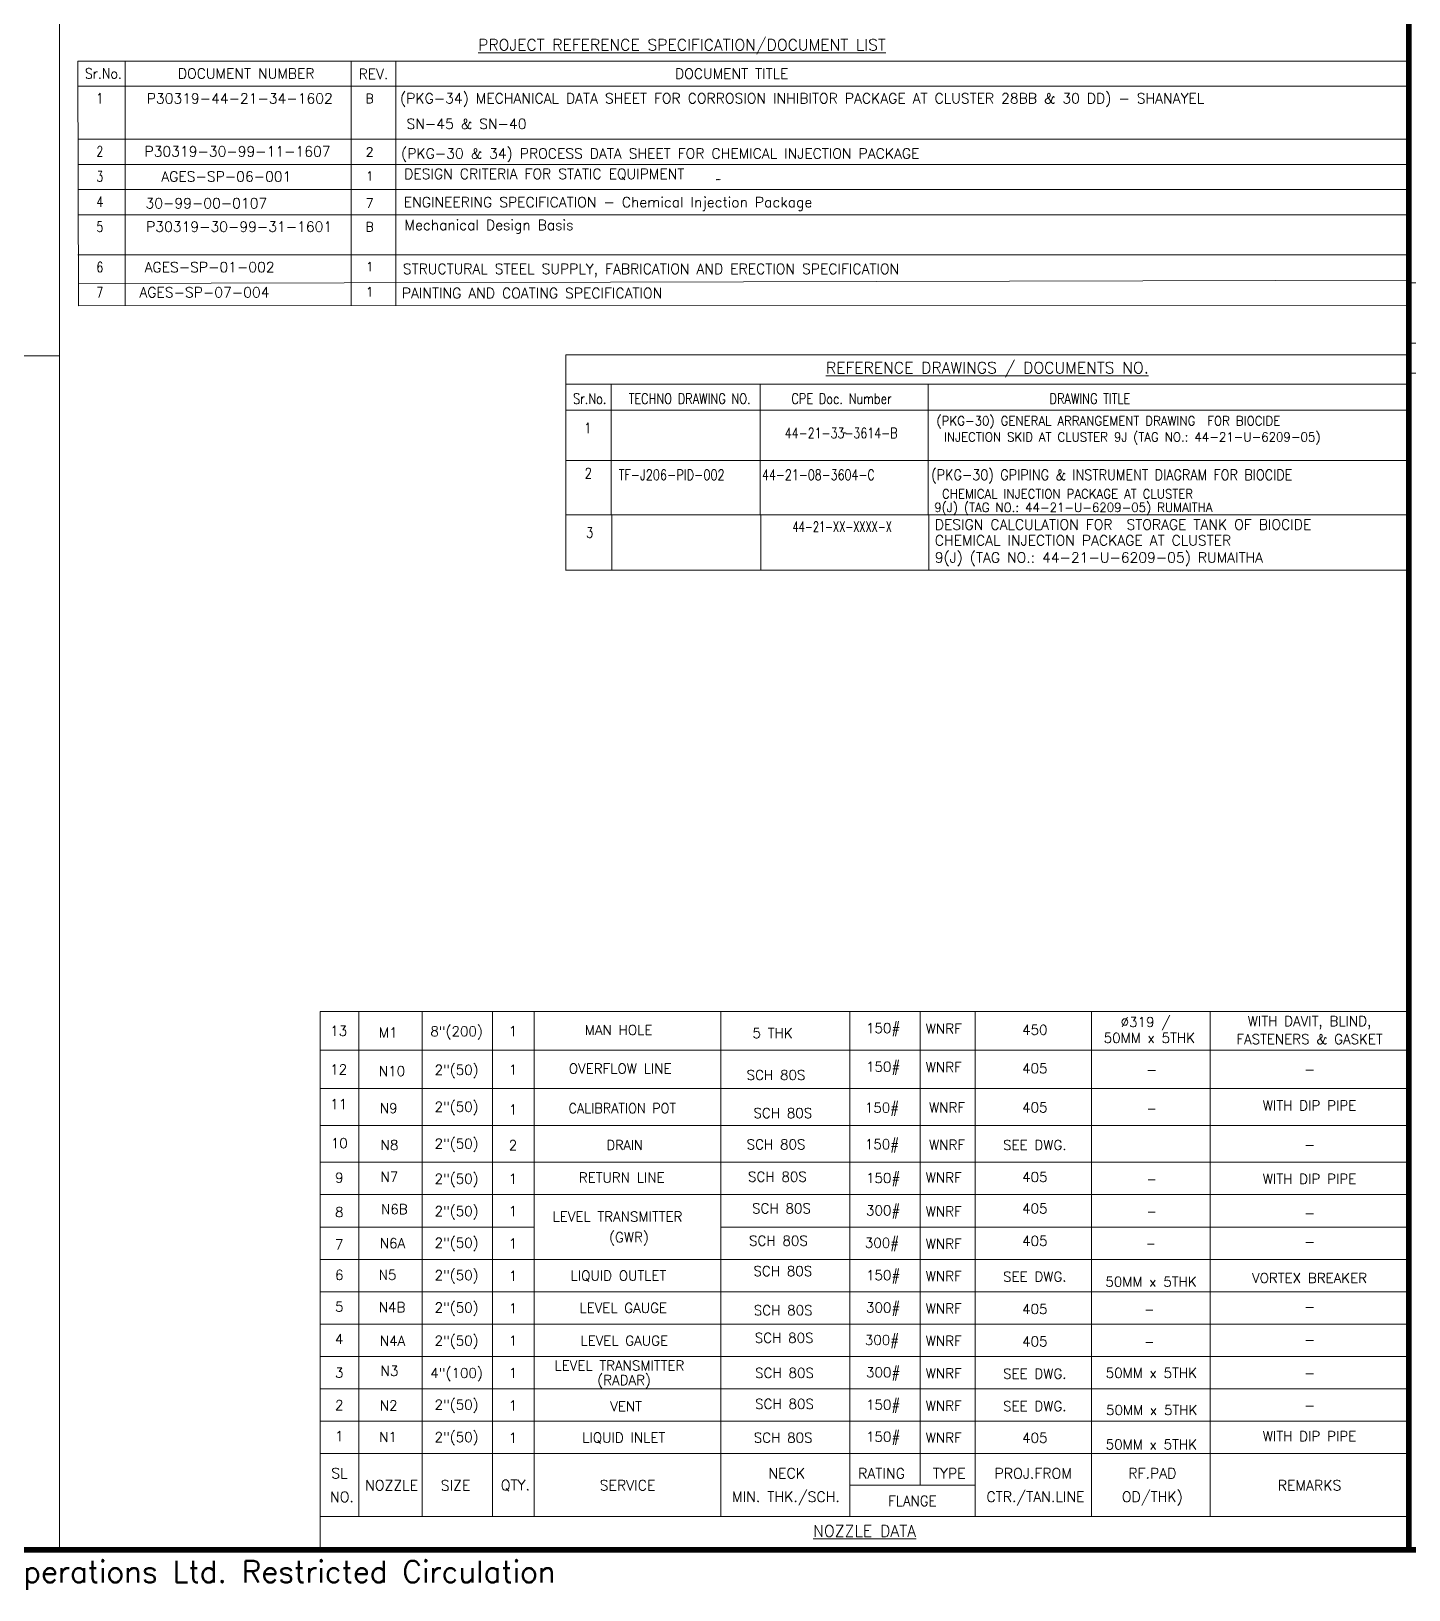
# Model space of a CAD drawing. Header units: inches. Extents: x -31906 to -25178, y -20157 to -15405.
# Drawn here: x -28442 to -26418, y -20095 to -17806 of the extents above; entities that cross this region are included whole.
import ezdxf
from ezdxf.enums import TextEntityAlignment as Align

# ---------------------------------------------------------------- set-up
doc = ezdxf.new("R2010")
doc.units = ezdxf.units.IN
doc.header["$LTSCALE"] = 200
doc.header["$MEASUREMENT"] = 0
for name, color, linetype in [('4', 6, 'Continuous'), ('BORDER', 9, 'Continuous'), ('BORDER1', 3, 'Continuous'), ('BORDER2', 7, 'Continuous'), ('CONSTRUCTION', 252, 'Continuous'), ('DIM', 1, 'Continuous'), ('DIMENSION', 8, 'Continuous'), ('MIS', 7, 'Continuous'), ('text', 3, 'Continuous')]:
    doc.layers.add(name, color=color, linetype=linetype)
doc.layers.add('OBJECT', color=7, linetype='Continuous', lineweight=18)
doc.styles.add("ROMAN'S", font='romans.shx')
doc.styles.add('ROMANC', font='ROMANC', dxfattribs={"height": 5})
doc.styles.add('ROMAND', font='romand.shx', dxfattribs={"width": 0.8})
doc.styles.add('ROMANS', font='romans.shx', dxfattribs={"width": 0.85})
doc.styles.add('ROMANT', font='romant.shx')
doc.styles.add('RS', font='ROMANS.shx', dxfattribs={"width": 0.8})
doc.styles.get("Standard").update_dxf_attribs({"font": 'romans.shx'})

# ---------------------------------------------------------------- blocks, each defined once
blk = doc.blocks.new('0')
at = {"layer": 'BORDER1', "color": 154, "true_color": 0x1859a9, "const_width": 1}
blk.add_lwpolyline([(0, 564), (796, 564), (796, 0), (0, 0)], close=True, dxfattribs=at)
blk.add_lwpolyline([(656, 0), (656, 564)], dxfattribs=at)
at = {"layer": 'BORDER2', "color": 154, "true_color": 0x1859a9, "style": 'ROMANS'}
blk.add_text('2017 ADNOC Onshore . All rights reserved. Abu Dhabi Company for Onshore Petroleum Operations Ltd. Restricted Circulation', height=4, dxfattribs=at).set_placement((328, -2), align=Align.TOP_CENTER)
at = {"layer": 'BORDER2', "flags": 8}
for tag, height, style, p in [('REV-A', 2.7, 'ROMANS', (662.76, 118.68)), ('RE-A', 7, 'ROMANT', (745.34, 6.15))]:
    blk.add_attdef(tag, text='', height=height, dxfattribs=dict(at, style=style)).set_placement(p, align=Align.CENTER)
at = {"layer": 'BORDER2', "style": 'ROMANS', "width": 4.59626}
blk.add_attdef('DATE-A', text='', height=2.7, dxfattribs=at).set_placement((668.47, 118.68), (681.47, 118.68), align=Align.FIT)
at = {"layer": 'BORDER2'}
for tag, height, style, p in [('DRN-A', 2.7, 'ROMANS', (689.55, 118.68)), ('CHD-A', 2.7, 'ROMANS', (701.61, 118.68)), ('APD-A', 2.7, 'ROMANS', (713.32, 118.68)), ('CONS_CONT_VEND', 3.5, 'ROMANC', (726, 61.94))]:
    blk.add_attdef(tag, text='', height=height, dxfattribs=dict(at, style=style)).set_placement(p, align=Align.CENTER)
at = {"layer": 'BORDER2', "style": 'ROMANS', "width": 0.8}
for tag, p, height in [('1:X', (670.77, 103.49), 3), ('LOC', (709.61, 103.49), 3), ('PROJ_NO', (774.84, 103.49), 3), ('CONS_DRG_NO', (681.74, 53.26), 2.5)]:
    blk.add_attdef(tag, p, '', height=height, dxfattribs=at)
at = {"layer": 'BORDER2', "lineweight": 30, "width": 0.8, "flags": 104}
blk.add_attdef('COMMENTS-A', text='', height=2.2, dxfattribs=at).set_placement((720.55, 120.5), align=Align.MIDDLE_LEFT)
at = {"layer": 'BORDER2', "style": 'ROMANS', "width": 0.8}
for tag, p in [('PROJECT_TITLE_1', (726, 45.91)), ('PROJECT_TITLE_2', (726, 40.58))]:
    blk.add_attdef(tag, text='', height=3.5, dxfattribs=at).set_placement(p, align=Align.MIDDLE)
at = {"layer": 'BORDER2', "style": 'ROMANT', "width": 0.8}
for tag, p in [('DRG_TITLE_1', (726, 29.73)), ('DRG_TITLE_2', (726, 23.03)), ('DRG_TITLE_3', (726, 16.33))]:
    blk.add_attdef(tag, text='', height=4, dxfattribs=at).set_placement(p, align=Align.CENTER)
at = {"layer": 'BORDER2', "style": 'ROMANT'}
for tag, p in [('AR', (668.95, 6.15)), ('PA', (683.03, 6.15)), ('DC', (697.09, 6.15)), ('TS', (775.94, 6.15))]:
    blk.add_attdef(tag, p, '', height=7, dxfattribs=at)
for tag, p in [('SRNO', (736.79, 6.15)), ('SH', (771.83, 6.2))]:
    blk.add_attdef(tag, text='', height=7, dxfattribs=at).set_placement(p, align=Align.RIGHT)
at = {"layer": 'BORDER2', "style": 'ROMANS', "flags": 2}
blk.add_attdef('TB_VERSION', text='', height=2, dxfattribs=at).set_placement((1, -1), align=Align.TOP_LEFT)

msp = doc.modelspace()

# ---------------------------------------------------------------- linework, layer by layer
at = {"layer": '4', "color": 1, "linetype": 'Continuous', "lineweight": 15}
msp.add_line((-26418.42, -18175.88, 17.43), (-25298.69, -18175.88, 3.6), dxfattribs=at)
at = {"layer": 'BORDER'}
msp.add_line((-26418.42, -17986.69), (-26418.42, -17260.02), dxfattribs=at)
at = {"layer": 'CONSTRUCTION', "linetype": 'Continuous', "lineweight": 15}
for p, q in [((-26418.42, -18264.73, 24.9), (-25298.69, -18264.73, 11.08)), ((-26418.42, -18308.7, 32.37), (-25298.69, -18308.69, 18.55))]:
    msp.add_line(p, q, dxfattribs=at)
at = {"layer": 'DIM', "color": 252, "lineweight": 15}
for p, q in [((-28017.27, -19302.65, -0.04), (-26418.42, -19302.65, 0.45)), ((-28017.27, -19359.26, -0.54), (-26418.42, -19359.26, -0.05)), ((-28017.27, -19413.33, -0.54), (-26418.42, -19413.33, -0.05)), ((-28017.27, -19467.4, -0.54), (-26418.42, -19467.4, -0.05)), ((-28017.27, -19514.95, -0.54), (-26418.42, -19514.95, -0.05)), ((-28017.27, -19562.5, -0.54), (-27703.22, -19562.5, -0.44)), ((-27428.69, -19562.5, -0.36), (-26418.42, -19562.5, -0.05)), ((-28017.27, -19610.05, -0.54), (-26418.42, -19610.05, -0.05)), ((-28017.27, -19657.59, -0.54), (-26418.42, -19657.59, -0.05)), ((-28017.27, -19705.14, -0.54), (-26418.42, -19705.14, -0.05)), ((-28017.27, -19752.69, -0.54), (-26418.42, -19752.69, -0.05)), ((-28017.27, -19800.24, -0.54), (-26418.43, -19800.24, -0.05)), ((-28017.27, -19847.79, -0.54), (-26418.43, -19847.79, -0.05))]:
    msp.add_line(p, q, dxfattribs=at)
at = {"layer": 'MIS', "color": 1, "linetype": 'Continuous', "lineweight": 15}
for p, q in [((-28017.27, -19246.04, -0.54), (-28017.27, -20036.64, -0.54)), ((-28017.27, -19246.04, -0.54), (-26418.42, -19246.04, -0.05)), ((-27960.75, -19987.57, -0.54), (-27960.75, -19246.04, -0.54)), ((-27867.66, -19987.57, -0.54), (-27867.66, -19246.04, -0.54)), ((-27764.45, -19987.57, -0.54), (-27764.45, -19246.04, -0.54)), ((-27703.22, -19987.57, -0.54), (-27703.22, -19246.04, -0.54)), ((-27428.69, -19987.57, -0.54), (-27428.69, -19246.04, -0.38)), ((-27239.65, -19987.57, -0.54), (-27239.65, -19246.04, -0.54)), ((-27136.29, -19941.45, -0.54), (-27136.29, -19246.04, -0.54)), ((-27055.41, -19987.57, -0.54), (-27055.41, -19246.04, -0.54)), ((-26884.7, -19987.57, -0.19), (-26884.7, -19246.04, -0.59)), ((-26710.05, -19987.57, -0.54), (-26710.05, -19246.04, -0.54)), ((-28017.27, -19895.34, -0.54), (-26418.43, -19895.34, -0.05)), ((-27055.41, -19941.45, -0.54), (-27239.65, -19941.45, -0.54)), ((-28017.27, -19987.57, -0.54), (-26418.43, -19987.57, -0.05))]:
    msp.add_line(p, q, dxfattribs=at)
at = {"layer": 'OBJECT', "color": 252, "lineweight": 15}
for p, q in [((-28400.34, -15524.64), (-28400.38, -20036.64, 199.46)), ((-28400.34, -18283.16, -116.81), (-29797.69, -18283.16, -118.53)), ((-29797.68, -20036.31, -108.44), (-28400.37, -20036.64))]:
    msp.add_line(p, q, dxfattribs=at)
at = {"layer": 'text', "color": 1, "lineweight": 15}
for p, q in [((-26418.42, -17969.35, -2.84), (-26418.42, -17292.15, -2.84)), ((-26418.42, -17850.47, -2.84), (-28373.5, -17850.47, 0.62)), ((-28373.5, -17850.47, 0.62), (-28372.59, -18209.52, 0.62)), ((-28303.66, -17850.47, -0.78), (-28303.62, -18209.5, 0.36)), ((-27971.7, -18209.41, -0.84), (-27971.73, -17850.47, 0.07)), ((-27906.05, -18209.39, -1.08), (-27906.14, -17850.47, 0.07)), ((-26418.42, -17887.13, -6.49), (-28373.5, -17887.13, 0.62)), ((-26418.42, -18208.98, -6.49), (-28372.59, -18209.52, 0.62)), ((-26418.42, -18281.75, 48.95), (-27656.72, -18281.75, -0.43)), ((-27656.72, -18281.75, -0.43), (-27656.65, -18597.8, -11)), ((-26418.42, -18324.91, 48.95), (-27656.72, -18324.91, -0.43)), ((-27589.82, -18324.91, -11.46), (-27589.82, -18363.04, -11.94)), ((-27371.19, -18324.91, 20.53), (-27371.19, -18363.04, 20.06)), ((-27124.27, -18324.91, -18.03), (-27124.27, -18363.04, -18.62)), ((-26418.42, -18363.04, 39.54), (-27656.72, -18363.04, 36.95)), ((-27589.82, -18363.04, -12.65), (-27589.82, -18516.64, -14.55)), ((-27371.19, -18363.04, 19.35), (-27371.19, -18516.64, 17.47)), ((-27124.27, -18363.04, -19.48), (-27124.27, -18516.64, -21.88)), ((-27588.82, -18516.64, -46.53), (-27588.82, -18597.8, -47.54)), ((-27370.19, -18516.64, -14.51), (-27370.19, -18597.8, -15.51)), ((-27123.27, -18597.8, -55.65), (-27123.27, -18516.48, -64.78)), ((-27123.27, -18516.5, -53.98), (-27123.27, -18516.63, -53.98)), ((-26417.43, -18597.81, -41.9), (-27656.95, -18597.8, -44.84))]:
    msp.add_line(p, q, dxfattribs=at)
at = {"layer": 'text', "color": 252, "lineweight": 15}
for p, q in [((-26418.42, -17965.09, -2.84), (-28373.5, -17965.09, 0.62)), ((-26418.42, -18002.05, -6.49), (-28373.5, -18002.05, 0.62)), ((-26418.42, -18039, -6.49), (-28373.5, -18039, 0.62)), ((-26418.42, -18075.96, -6.49), (-28373.5, -18075.96, 0.62)), ((-26418.42, -18135.06, -6.49), (-28373.5, -18135.06, 0.62)), ((-26418.42, -18172.02, -6.49), (-28372.68, -18176.96, 0.62)), ((-26418.43, -18363.04, 39.54), (-27656.72, -18363.04, 36.95)), ((-26418.43, -18437.07, 39.55), (-27656.72, -18437.07, 36.95)), ((-26417.43, -18516.64, -42.04), (-27656.98, -18516.64, -32.04)), ((-26418.43, -18516.64, 38.57), (-27656.73, -18516.64, -0.55))]:
    msp.add_line(p, q, dxfattribs=at)

# ---------------------------------------------------------------- block references
at = {"layer": 'BORDER1', "xscale": 8.00000000000013, "yscale": 8.00000000000013, "zscale": 8.00000000000013}
msp.add_blockref('0', (-31666.42, -20036.64), dxfattribs=at)

# ---------------------------------------------------------------- texts
at = {"layer": 'DIMENSION', "lineweight": 0, "char_height": 0.2, "attachment_point": 1, "style": "ROMAN'S"}
for s, insert in [('DESIGN CRITERIA FOR STATIC EQUIPMENT', (-27435.5, -18024.28)), ('44-21-33-3614-B ', (-27248.18, -18396.34, -59.24))]:
    msp.add_mtext(s, dxfattribs=dict(at, insert=insert))
at = {"layer": 'OBJECT', "color": 3, "lineweight": 15, "style": 'RS'}
for s, height, width, p in [('Sr.No.', 15.001, 0.9, (-28335.83, -17868.45, 47.38)), ('Sr.No.', 15.231, 0.8, (-27621.5, -18346.1, 36.7)), ('TECHNO DRAWING NO. ', 15.2311, 0.8, (-27470.54, -18346.1, 36.82)), ('CPE Doc. Number', 15.2311, 0.8, (-27251.62, -18346.1, 29.29)), ('DRAWING TITLE', 15.2311, 0.8, (-26886.89, -18346.1, 29.29)), ('44-21-33-3614-B ', 15.2311, 0.78, (-27248.18, -18396.54, -59.24)), ('44-21-XX-XXXX-X', 15.0013, 0.7, (-27250.59, -18534.11, -42.23)), ('-', 14.5, 0.9, (-26796.08, -19388.65, 0.32)), ('-', 14.5, 0.9, (-26796.08, -19492.2, 0.32)), ('-', 14.5, 0.9, (-26796.08, -19539.74, 0.32)), ('-', 14.5, 0.9, (-26797.34, -19586.74, 0.15)), ('-', 14.5, 0.9, (-26799.47, -19683.5, 0.15)), ('-', 14.5, 0.9, (-26799.47, -19731.05, 0.15))]:
    msp.add_text(s, height=height, dxfattribs=dict(at, width=width)).set_placement(p, align=Align.MIDDLE)
for s, height, p in [('DOCUMENT NUMBER', 15.0013, (-28126.07, -17868.6, 1.41)), ('REV.', 15.001, (-27939.05, -17869.28, 0.66)), ('DOCUMENT TITLE', 15.0013, (-27412.96, -17868.8, 0.5)), ('P30319-44-21-34-1602', 15.0013, (-28135.52, -17905.2, 2.02)), ('B', 13.38, (-27944.71, -17905.33, 0.66)), ('P30319-30-99-11-1607', 15.0013, (-28138.8, -17982.97, 1.12)), ('2', 13.38, (-27944.71, -17983.68, 0.53)), ('AGES-SP-06-001', 15.0013, (-28155.22, -18019.89, 0.83)), ('1', 13.38, (-27944.71, -18019.2, 0.35)), ('30-99-00-0107', 15.0013, (-28184.55, -18059.12, 54.33)), ('7', 13.38, (-27944.77, -18058.91, 53.85)), ('P30319-30-99-31-1601', 15.0013, (-28136.4, -18093.55, 52.66)), ('B', 13.38, (-27944.77, -18093.77, 52.4)), ('AGES-SP-01-002', 15.0013, (-28179.84, -18152.91, 0.83)), ('1', 13.38, (-27944.71, -18152.22, 0.35)), ('AGES-SP-07-004', 15.0013, (-28187.33, -18189.86, 0.83)), ('1', 13.38, (-27944.71, -18189.18, 0.35)), ('13', 14.495, (-27990.15, -19274.49, -0.91)), ('8"(200)', 14.495, (-27817.03, -19276.18, -17.01)), ('1', 14.5, (-27734.22, -19274.76, -1.54)), ('5 THK', 14.495, (-27352.87, -19277.75, -0.46)), ('150#', 14.495, (-27190.52, -19271.45, -1.54)), ('%%c319 /', 14.495, (-26805, -19262.5, -0.97)), ('WITH DAVIT, BLIND,', 14.4955, (-26564.24, -19262.3, -0.92)), ('FASTENERS & GASKET', 14.4955, (-26564.24, -19286.64, -0.92)), ('150#', 14.495, (-27190.52, -19328.05, -1.04)), ('12', 14.495, (-27990.15, -19331.1, -0.41)), ('2"(50)', 14.495, (-27817.03, -19332.78, -16.51)), ('1', 14.5, (-27734.22, -19331.37, -1.04)), ('SCH 80S', 14.495, (-27347.87, -19339.25, -0.46)), ('-', 14.5, (-26796.04, -19331.63, -0.47)), ('-', 14.5, (-26564.24, -19331.14, 0.53)), ('11', 14.495, (-27990.15, -19382.06, -0.91)), ('2"(50)', 14.495, (-27817.03, -19386.99, -8.25)), ('1', 14.5, (-27734.22, -19390.03, -0.54)), ('150#', 14.495, (-27192.21, -19388.32, -0.54)), ('WITH DIP PIPE', 14.4955, (-26564.24, -19383.97, 0.03)), ('SCH 80S', 14.495, (-27337.87, -19395.25, -0.46)), ('10', 14.495, (-27989.35, -19439.43, -0.52)), ('2"(50)', 14.495, (-27817.03, -19441.07, -8.25)), ('150#', 14.495, (-27192.21, -19442.03, -0.54)), ('2', 14.5, (-27734.22, -19442.44, -0.54)), ('SCH 80S', 14.495, (-27347.87, -19441.25, -0.46)), ('-', 14.5, (-26564.24, -19441.82, 0.03)), ('9', 14.5, (-27989.35, -19490.12, -0.52)), ('2"(50)', 14.495, (-27817.03, -19492.72, -8.26)), ('1', 14.5, (-27734.22, -19491.65, -0.54)), ('SCH 80S', 14.495, (-27345.87, -19488.75, -0.46)), ('150#', 14.495, (-27190.52, -19491.65, -0.54)), ('WITH DIP PIPE', 14.4955, (-26564.24, -19491.87, 0.03)), ('8', 14.5, (-27989.35, -19540.54, -0.52)), ('2"(50)', 14.495, (-27817.03, -19540.27, -8.26)), ('1', 14.5, (-27734.22, -19539.2, -0.54)), ('SCH 80S', 14.495, (-27339.87, -19535.25, -0.46)), ('300#', 14.495, (-27190.52, -19539.2, -0.54)), ('-', 14.5, (-26564.24, -19542.28, 0.03)), ('7', 14.5, (-27989.35, -19588.08, -0.52)), ('2"(50)', 14.495, (-27817.03, -19586.75, -8.26)), ('1', 14.5, (-27734.22, -19586.75, -0.54)), ('SCH 80S', 14.495, (-27344.37, -19582.75, -0.46)), ('300#', 14.495, (-27192.21, -19586.75, -0.54)), ('-', 14.5, (-26564.24, -19584.45, 0.03)), ('6', 14.5, (-27989.35, -19632.87, -0.52)), ('2"(50)', 14.495, (-27817.03, -19634.3, -8.28)), ('1', 14.5, (-27734.22, -19634.3, -0.55)), ('SCH 80S', 14.495, (-27337.87, -19627.25, -0.46)), ('150#', 14.495, (-27190.52, -19634.3, -0.55)), ('VORTEX BREAKER', 14.4955, (-26564.24, -19637.37, 0.03)), ('5', 14.5, (-27989.35, -19679.47, -8.28)), ('2"(50)', 14.495, (-27817.03, -19681.84, -8.26)), ('1', 14.5, (-27734.22, -19681.84, -0.54)), ('SCH 80S', 14.495, (-27337.37, -19684.75, -0.46)), ('300#', 14.495, (-27190.52, -19681.85, -0.54)), ('-', 14.5, (-26564.24, -19679.55, 0.43)), ('4', 14.5, (-27989.35, -19727.02, -8.28)), ('4', 14.5, (-27989.35, -19727.02, -7.74)), ('2"(50)', 14.495, (-27817.03, -19730.47, -8.26)), ('1', 14.5, (-27734.22, -19729.4, -0.54)), ('SCH 80S', 14.495, (-27335.87, -19725.25, -0.46)), ('300#', 14.495, (-27192.21, -19729.4, -0.54)), ('-', 14.5, (-26564.24, -19727.94, 0.02)), ('3', 14.5, (-27989.35, -19776.47, -8.28)), ('3', 14.5, (-27989.35, -19776.47, -7.74)), ('4"(100)', 14.495, (-27817.03, -19778.01, -8.26)), ('1', 14.5, (-27734.22, -19776.95, -0.54)), ('SCH 80S', 14.495, (-27335.37, -19776.75, -0.46)), ('300#', 14.495, (-27190.52, -19776.94, -0.54)), ('-', 14.5, (-26564.24, -19776.89, 0.02)), ('2', 14.5, (-27989.35, -19824.02, -8.28)), ('2', 14.5, (-27989.35, -19824.02, -7.74)), ('2"(50)', 14.495, (-27817.03, -19824.49, -8.26)), ('1', 14.5, (-27734.22, -19824.49, -0.54)), ('SCH 80S', 14.495, (-27335.37, -19822.25, -0.46)), ('150#', 14.495, (-27190.52, -19824.49, -0.54)), ('-', 14.5, (-26564.24, -19824.43, 0.02)), ('1', 14.5, (-27989.35, -19869.67, -8.28)), ('1', 14.5, (-27989.35, -19869.67, -7.74)), ('2"(50)', 14.495, (-27817.03, -19872.04, -8.26)), ('1', 14.5, (-27734.22, -19872.04, -0.54)), ('SCH 80S', 14.495, (-27337.41, -19871.88, -0.46)), ('150#', 14.495, (-27190.52, -19871.5, -0.54)), ('WITH DIP PIPE', 14.4955, (-26564.24, -19869.75, 0.43)), ('NECK', 15.154, (-27332.09, -19924.17, -0.54)), ('TYPE', 15.154, (-27093.44, -19924.42, -0.54)), ('PROJ.FROM', 15.154, (-26970.13, -19924.25, -0.54)), ('RF.PAD', 15.154, (-26795.16, -19924.11, 0.03)), ('REMARKS', 15.154, (-26564.24, -19941.81, 0.03)), ('OD/THK)', 15.154, (-26795.16, -19959.7, 0.03))]:
    msp.add_text(s, height=height, dxfattribs=at).set_placement(p, align=Align.MIDDLE)
for s, height, width, p in [('1', 15.23, 0.8, (-28346.24, -17904.85, 47.61)), ('2', 15.23, 0.8, (-28346.24, -17982.81, 47.61)), ('3', 15.23, 0.8, (-28346.24, -18019.77, 47.61)), ('4', 15.23, 0.8, (-28346.24, -18056.72, 47.61)), ('5', 15.23, 0.8, (-28346.24, -18093.68, 47.61)), ('6', 15.23, 0.8, (-28346.23, -18152.79, 47.61)), ('7', 15.23, 0.8, (-28346.24, -18189.74, 47.61)), ('(PKG-30) GENERAL ARRANGEMENT DRAWING  FOR BIOCIDE ', 13.3837, 0.95, (-27112.3, -18378.65, -60.84)), ('1', 15.23, 0.8, (-27629.41, -18389.1, 36.81)), ('INJECTION SKID AT CLUSTER 9J (TAG NO.: 44-21-U-6209-05)', 13.3837, 0.95, (-27101.19, -18402.36, -75.17)), ('2', 15.23, 0.8, (-27628.77, -18455.51, 36.6)), ('(PKG-30) GPIPING & INSTRUMENT DIAGRAM FOR BIOCIDE ', 15.2311, 0.9, (-27120.09, -18457.92, 28.1)), ('TF-J206-PID-002', 15.2311, 0.8, (-27578.94, -18457.92, 35.63)), ('44-21-08-3604-C', 15.2311, 0.78, (-27368.4, -18457.9, 28.32)), (' CHEMICAL INJECTION PACKAGE AT CLUSTER ', 13.3837, 0.95, (-27112.92, -18485.85, -75.17)), ('9(J) (TAG NO.: 44-21-U-6209-05) RUMAITHA', 13.3837, 0.95, (-27115.53, -18505.81, -75.17)), ('3', 15.23, 0.8, (-27626.66, -18542.64, 3.09))]:
    msp.add_text(s, height=height, dxfattribs=dict(at, width=width)).set_placement(p, align=Align.MIDDLE_LEFT)
for s, p in [('(PKG-34) MECHANICAL DATA SHEET FOR CORROSION INHIBITOR PACKAGE AT CLUSTER 28BB & 30 DD) - SHANAYEL ', (-27900, -17905, 1.04)), (' SN-45 & SN-40', (-27900.86, -17942.5, 1.04)), ('(PKG-30 & 34) PROCESS DATA SHEET FOR CHEMICAL INJECTION PACKAGE', (-27898.5, -17986, 0.09)), ('DESIGN CRITERIA FOR STATIC EQUIPMENT', (-27894, -18016, -0.08)), ('ENGINEERING SPECIFICATION - Chemical Injection Package', (-27894.5, -18057.5, 53.42)), ('Mechanical Design Basis', (-27893.5, -18091, 51.64)), ('STRUCTURAL STEEL SUPPLY, FABRICATION AND ERECTION SPECIFICATION', (-27896, -18155.5, -0.08)), ('PAINTING AND COATING SPECIFICATION', (-27897.5, -18191, -0.08)), ('DESIGN CALCULATION FOR  STORAGE TANK OF BIOCIDE', (-27114.67, -18530.99, -1.1)), ('CHEMICAL INJECTION PACKAGE AT CLUSTER ', (-27114.67, -18554.14, -1.1)), ('9(J) (TAG NO.: 44-21-U-6209-05) RUMAITHA', (-27114.67, -18579.35, -1.1))]:
    msp.add_text(s, height=15.0013, dxfattribs=at).set_placement(p, align=Align.MIDDLE_LEFT)
for s, height, p in [('M1', 14.495, (-27931.13, -19284.16, -1.43)), ('MAN HOLE', 14.495, (-27628.81, -19280.5, -1.49)), ('WNRF', 14.495, (-27127.87, -19278.43, -1.49)), ('N10', 14.495, (-27931.13, -19340.77, -0.93)), ('OVERFLOW LINE', 14.4955, (-27652.24, -19337.1, -0.99)), ('WNRF', 14.495, (-27127.88, -19335.04, -0.99)), ('N9', 14.495, (-27929.83, -19395.27, -8.12)), ('WNRF', 14.495, (-27123.04, -19394.13, -0.43)), ('N8', 14.495, (-27928.59, -19449.34, -8.12)), ('WNRF', 14.495, (-27123.04, -19449.15, -0.43)), ('N7', 14.495, (-27928.82, -19495.99, -0.54)), ('RETURN LINE', 14.4955, (-27637.53, -19497.13, -0.54)), ('WNRF', 14.495, (-27127.88, -19497.19, -0.54)), ('N6B', 14.495, (-27928.05, -19543.53, -0.54)), ('LEVEL TRANSMITTER', 14.4955, (-27676.04, -19554.45, -0.54)), ('WNRF', 14.495, (-27127.88, -19546.84, -0.54)), ('(GWR)', 14.495, (-27593.04, -19584.76, -0.63)), ('N6A', 14.495, (-27929.87, -19593.55, -0.54)), ('WNRF', 14.495, (-27127.88, -19594.38, -0.54)), ('N5', 14.495, (-27931.5, -19640.03, -0.55)), ('LIQUID OUTLET', 14.4955, (-27649.69, -19641.03, -0.54)), ('WNRF', 14.495, (-27127.88, -19641.93, -0.55)), ('N4B', 14.495, (-27931.37, -19687.57, -0.54)), ('LEVEL GAUGE', 14.4955, (-27636.58, -19688.5, -0.54)), ('WNRF', 14.495, (-27127.88, -19689.48, -0.54)), ('N4A', 14.495, (-27929.84, -19736.82, -0.54)), ('LEVEL GAUGE', 14.4955, (-27635.09, -19736.68, -0.54)), ('WNRF', 14.495, (-27127.88, -19737.03, -0.54)), ('N3', 14.495, (-27928.63, -19781.06, -0.54)), ('LEVEL TRANSMITTER', 14.4955, (-27673.22, -19773.14, -0.55)), ('WNRF', 14.495, (-27127.88, -19784.58, -0.54)), ('(RADAR)', 14.495, (-27610.47, -19794.53, -0.55)), ('N2', 14.495, (-27929.86, -19831.78, -0.54)), ('VENT', 14.495, (-27591.42, -19833.05, -0.54)), ('WNRF', 14.495, (-27127.88, -19832.23, -0.54)), ('N1', 14.495, (-27930.78, -19878.06, -0.54)), ('LIQUID INLET', 14.4955, (-27632.44, -19879, -0.55)), ('WNRF', 14.495, (-27127.88, -19879.1, -0.54))]:
    msp.add_text(s, height=height, dxfattribs=at).set_placement(p)
for s, height, p in [('450', 14.495, (-26967.75, -19280.19, 5.5)), ('50MM x 5THK', 14.4955, (-26799.5, -19292, 5.5)), ('405', 14.495, (-26967.75, -19336.8, 6)), ('405', 14.495, (-26967.77, -19394.13, 6.45)), ('SEE DWG.', 14.495, (-26967.77, -19449.36, 6.45)), ('405', 14.495, (-26967.77, -19496.32, 6.45)), ('405', 14.495, (-26967.77, -19542.61, 6.45)), ('405', 14.495, (-26967.77, -19590.15, 6.45)), ('SEE DWG.', 14.495, (-26967.76, -19642.67, 4.95)), ('50MM x 5THK', 14.4955, (-26797.07, -19650, 5.5)), ('405', 14.495, (-26967.76, -19690.22, 4.97)), ('405', 14.495, (-26967.76, -19737.77, 4.97)), ('SEE DWG.', 14.495, (-26967.77, -19785.31, 4.97)), ('50MM x 5THK', 14.4955, (-26796.57, -19784, 5.5)), ('SEE DWG.', 14.495, (-26967.78, -19832.86, 4.97)), ('50MM x 5THK', 14.4955, (-26796.07, -19838.5, 5.5)), ('405', 14.495, (-26967.78, -19879.35, 4.56)), ('50MM x 5THK', 14.4955, (-26796.57, -19889, 5.5)), ('SL', 15.154, (-27989.25, -19931.6, -0.54)), ('NOZZLE', 15.154, (-27912.47, -19949.31, -0.54)), ('SIZE', 15.154, (-27818.55, -19949.44, -8.26)), ('QTY.', 15.154, (-27730.76, -19949.17, -0.54)), ('SERVICE', 15.154, (-27565.96, -19949.43, -0.54)), ('RATING', 15.154, (-27192.87, -19931.94, -0.54)), ('NO.', 15.154, (-27985.43, -19966.4, -0.54)), ('MIN. THK./SCH.', 15.1544, (-27333.32, -19966.11, -0.54)), ('CTR./TAN.LINE', 15.1544, (-26966.81, -19966.27, -0.54))]:
    msp.add_text(s, height=height, dxfattribs=at).set_placement(p, align=Align.CENTER)
at = {"layer": 'OBJECT', "color": 3, "lineweight": 15, "style": 'RS', "width": 0.95}
for s, height, p in [('CALIBRATION POT', 14.4955, (-27652.52, -19395.31, -0.43)), ('DRAIN', 14.495, (-27596.56, -19449.39, -0.43))]:
    msp.add_text(s, height=height, dxfattribs=at).set_placement(p)
msp.add_text('FLANGE', height=15.154, dxfattribs=at).set_placement((-27147.53, -19972.33, -0.54), align=Align.CENTER)
at = {"layer": 'text', "color": 3, "lineweight": 15, "style": 'ROMAND'}
for s, p in [('%%UPROJECT REFERENCE SPECIFICATION/DOCUMENT LIST', (-27486.05, -17834.83, 1.19)), ('%%UREFERENCE DRAWINGS / DOCUMENTS NO.', (-27037.55, -18308.99, 1.53))]:
    msp.add_text(s, height=16.7296, rotation=0.00011, dxfattribs=at).set_placement(p, align=Align.CENTER)
msp.add_text('%%UNOZZLE DATA', height=16.9003, rotation=0.00011, dxfattribs=at).set_placement((-27217.82, -20008.8, -0.54), align=Align.MIDDLE_CENTER)

doc.saveas('drawing.dxf')
